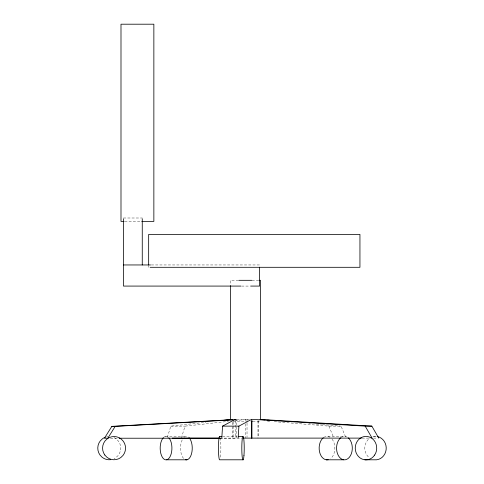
<?xml version="1.0" encoding="UTF-8"?>
<svg xmlns="http://www.w3.org/2000/svg" width="484" height="484" viewBox="0 0 484 484"><rect width="100%" height="100%" fill="white"/><g stroke="black" fill="none" stroke-linecap="round" stroke-linejoin="round"><path stroke-width="0.36" stroke-dasharray="2.42 1.81" d="M167.282 437.403L170.84 426.132L205.918 422.278M181.288 438.111L185.069 426.132L228.363 421.376M235.079 420.638L247.022 419.325L247.022 422.332M123.474 218L142.26 218M124.727 221.394L141.909 221.394M151.286 264.954L259.636 264.954L259.636 266.46M238.503 280.309L230.505 280.309L230.505 284.828M252.085 280.309L258.274 280.309M241.583 286.08L249.853 286.08M236.791 419.325L249.423 419.325M233.034 421.165L246.537 421.165M252.739 421.165L260.483 421.165M170.84 426.132L185.069 426.132M274.216 421.655L328.848 426.132L341.038 426.132L345.824 437.445M165.425 436.459L185.753 436.459M222.549 436.459L236.857 436.459M327.849 436.459L345.267 436.459M372.97 436.459L376.631 436.459A11.737 10.733 -90 0 0 365.481 443.907A11.737 10.733 -90 0 0 369.171 457.616M219.948 438.111L241.734 438.111M362.123 438.111L369.824 438.111M373.46 438.111L377.272 438.111M110.467 438.226L118.338 438.226M219.936 438.226L236.488 438.226L236.488 420.384M308.859 423.494L310.353 423.615M316.342 424.111L321.582 424.535M322.332 424.601L341.038 426.132M249.52 419.634L245.775 419.325L245.775 420.832M267.477 421.104L269.727 421.292M328.848 426.132L333.633 437.445M258.565 420.832L258.565 437.354M257.972 420.832L257.972 438.111M247.022 423.083L247.022 437.354M245.775 423.833L245.775 438.111M235.303 420.832L235.303 438.111M233.131 421.873L233.131 438.226M232.792 422.332L232.792 438.111M148.661 265.807L148.661 267.301M341.244 437.397A11.737 7.871 -90 0 1 347.264 437.179M323.826 437.397A11.737 7.871 -90 0 1 329.846 437.179M332.054 439.115A11.737 7.871 -90 0 1 330.669 458.529M220.244 437.851A11.737 1.204 -90 0 1 220.371 457.616M184.265 437.179A11.737 5.868 -90 0 1 188.754 437.397M183.545 458.402A11.737 5.868 -90 0 1 182.619 439.115M163.937 437.179A11.737 5.868 -90 0 1 168.426 437.397M113.915 437.524A11.828 11.58 -90 0 1 116.481 439.103L118.55 441.299A11.531 11.283 -90 0 1 118.205 455.438L116.033 457.525A11.828 11.58 -90 0 1 114.085 458.681M106.565 436.852A11.828 11.58 -90 0 1 108.041 436.592"/><path stroke-width="0.73" d="M221.793 438.111L222.567 426.132L235.303 419.325M238.14 438.111L238.914 426.132L251.65 419.325M232.374 419.682L111.84 426.374L104.441 438.226L107.805 438.226L115.204 426.374L236.488 419.64M223.088 420.396L232.042 419.41M123.983 221.394L120.994 221.394L120.994 24.2L153.858 24.2L153.858 221.394L141.909 221.394M123.474 264.954L150.536 264.954M150.1 267.301L359.945 267.301L359.945 234.431L148.661 234.431L148.661 265.057M238.902 280.309L251.783 280.309M258.994 280.309L260.483 280.309L260.483 419.658M240.826 286.08L123.474 286.08L123.474 218.744M250.609 286.08L259.636 286.08L259.636 267.216M251.081 421.165L252.485 421.165M222.567 426.132L238.914 426.132M251.904 419.325L365.184 426.132L371.845 426.132L378.754 438.111M111.84 426.374L115.204 426.374M219.536 436.459L221.793 436.459M238.364 436.459L242.889 436.459M172.346 438.111L219.821 438.111M243.246 438.111L361.512 438.111M119.094 438.226L219.585 438.226M166.671 459.8L186.999 459.8M243.143 459.8L219.79 459.8A11.737 1.204 -90 0 1 218.459 447.839A11.737 1.204 -90 0 1 219.851 436.532M326.18 459.8L343.598 459.8M364.839 459.8L374.35 459.8A11.737 10.733 -90 0 0 386.117 449.757A11.737 10.733 -90 0 0 377.32 436.562M260.065 419.416L371.845 426.132M260.217 419.513L264.706 419.882M267.7 420.124L270.689 420.372M104.78 454.984L106.849 457.18A11.828 11.58 -90 0 0 120.831 457.525L123.003 455.438A11.531 11.283 -90 0 0 123.347 441.293L121.278 439.103A11.828 11.58 -90 0 0 107.297 438.758L105.125 440.845A11.531 11.283 -90 0 0 104.774 454.984M365.184 426.132L372.093 438.111M251.904 420.832L251.904 438.111M251.65 420.832L251.65 438.111M230.505 285.584L230.505 419.658M142.26 218.744L142.26 264.954M348.202 437.82A11.737 7.871 -90 0 1 350.476 455.65A11.737 7.871 -90 0 1 338.31 455.498A11.737 7.871 -90 0 1 340.784 437.73M328.237 459.727A11.737 7.871 -90 0 1 319.543 451.808A11.737 7.871 -90 0 1 323.366 437.73M168.886 437.851A11.737 5.868 -90 0 1 170.507 455.765A11.737 5.868 -90 0 1 161.408 455.317A11.737 5.868 -90 0 1 163.465 437.584M189.214 437.851A11.737 5.868 -90 0 1 191.93 451.929A11.737 5.868 -90 0 1 185.469 459.727M105.131 437.306A11.828 11.58 -90 0 0 102.493 438.758L100.321 440.845A11.531 11.283 -90 0 0 99.976 454.984L102.045 457.18A11.828 11.58 -90 0 0 110.485 459.691M243.954 455.498A11.737 1.204 -90 0 0 243.204 436.532A11.737 1.204 -90 0 0 241.891 452.352A11.737 1.204 -90 0 0 243.954 455.498M374.652 455.045A11.737 10.733 -90 0 0 367.12 436.459A11.737 10.733 -90 0 0 356.17 452.885A11.737 10.733 -90 0 0 374.652 455.045"/></g></svg>
